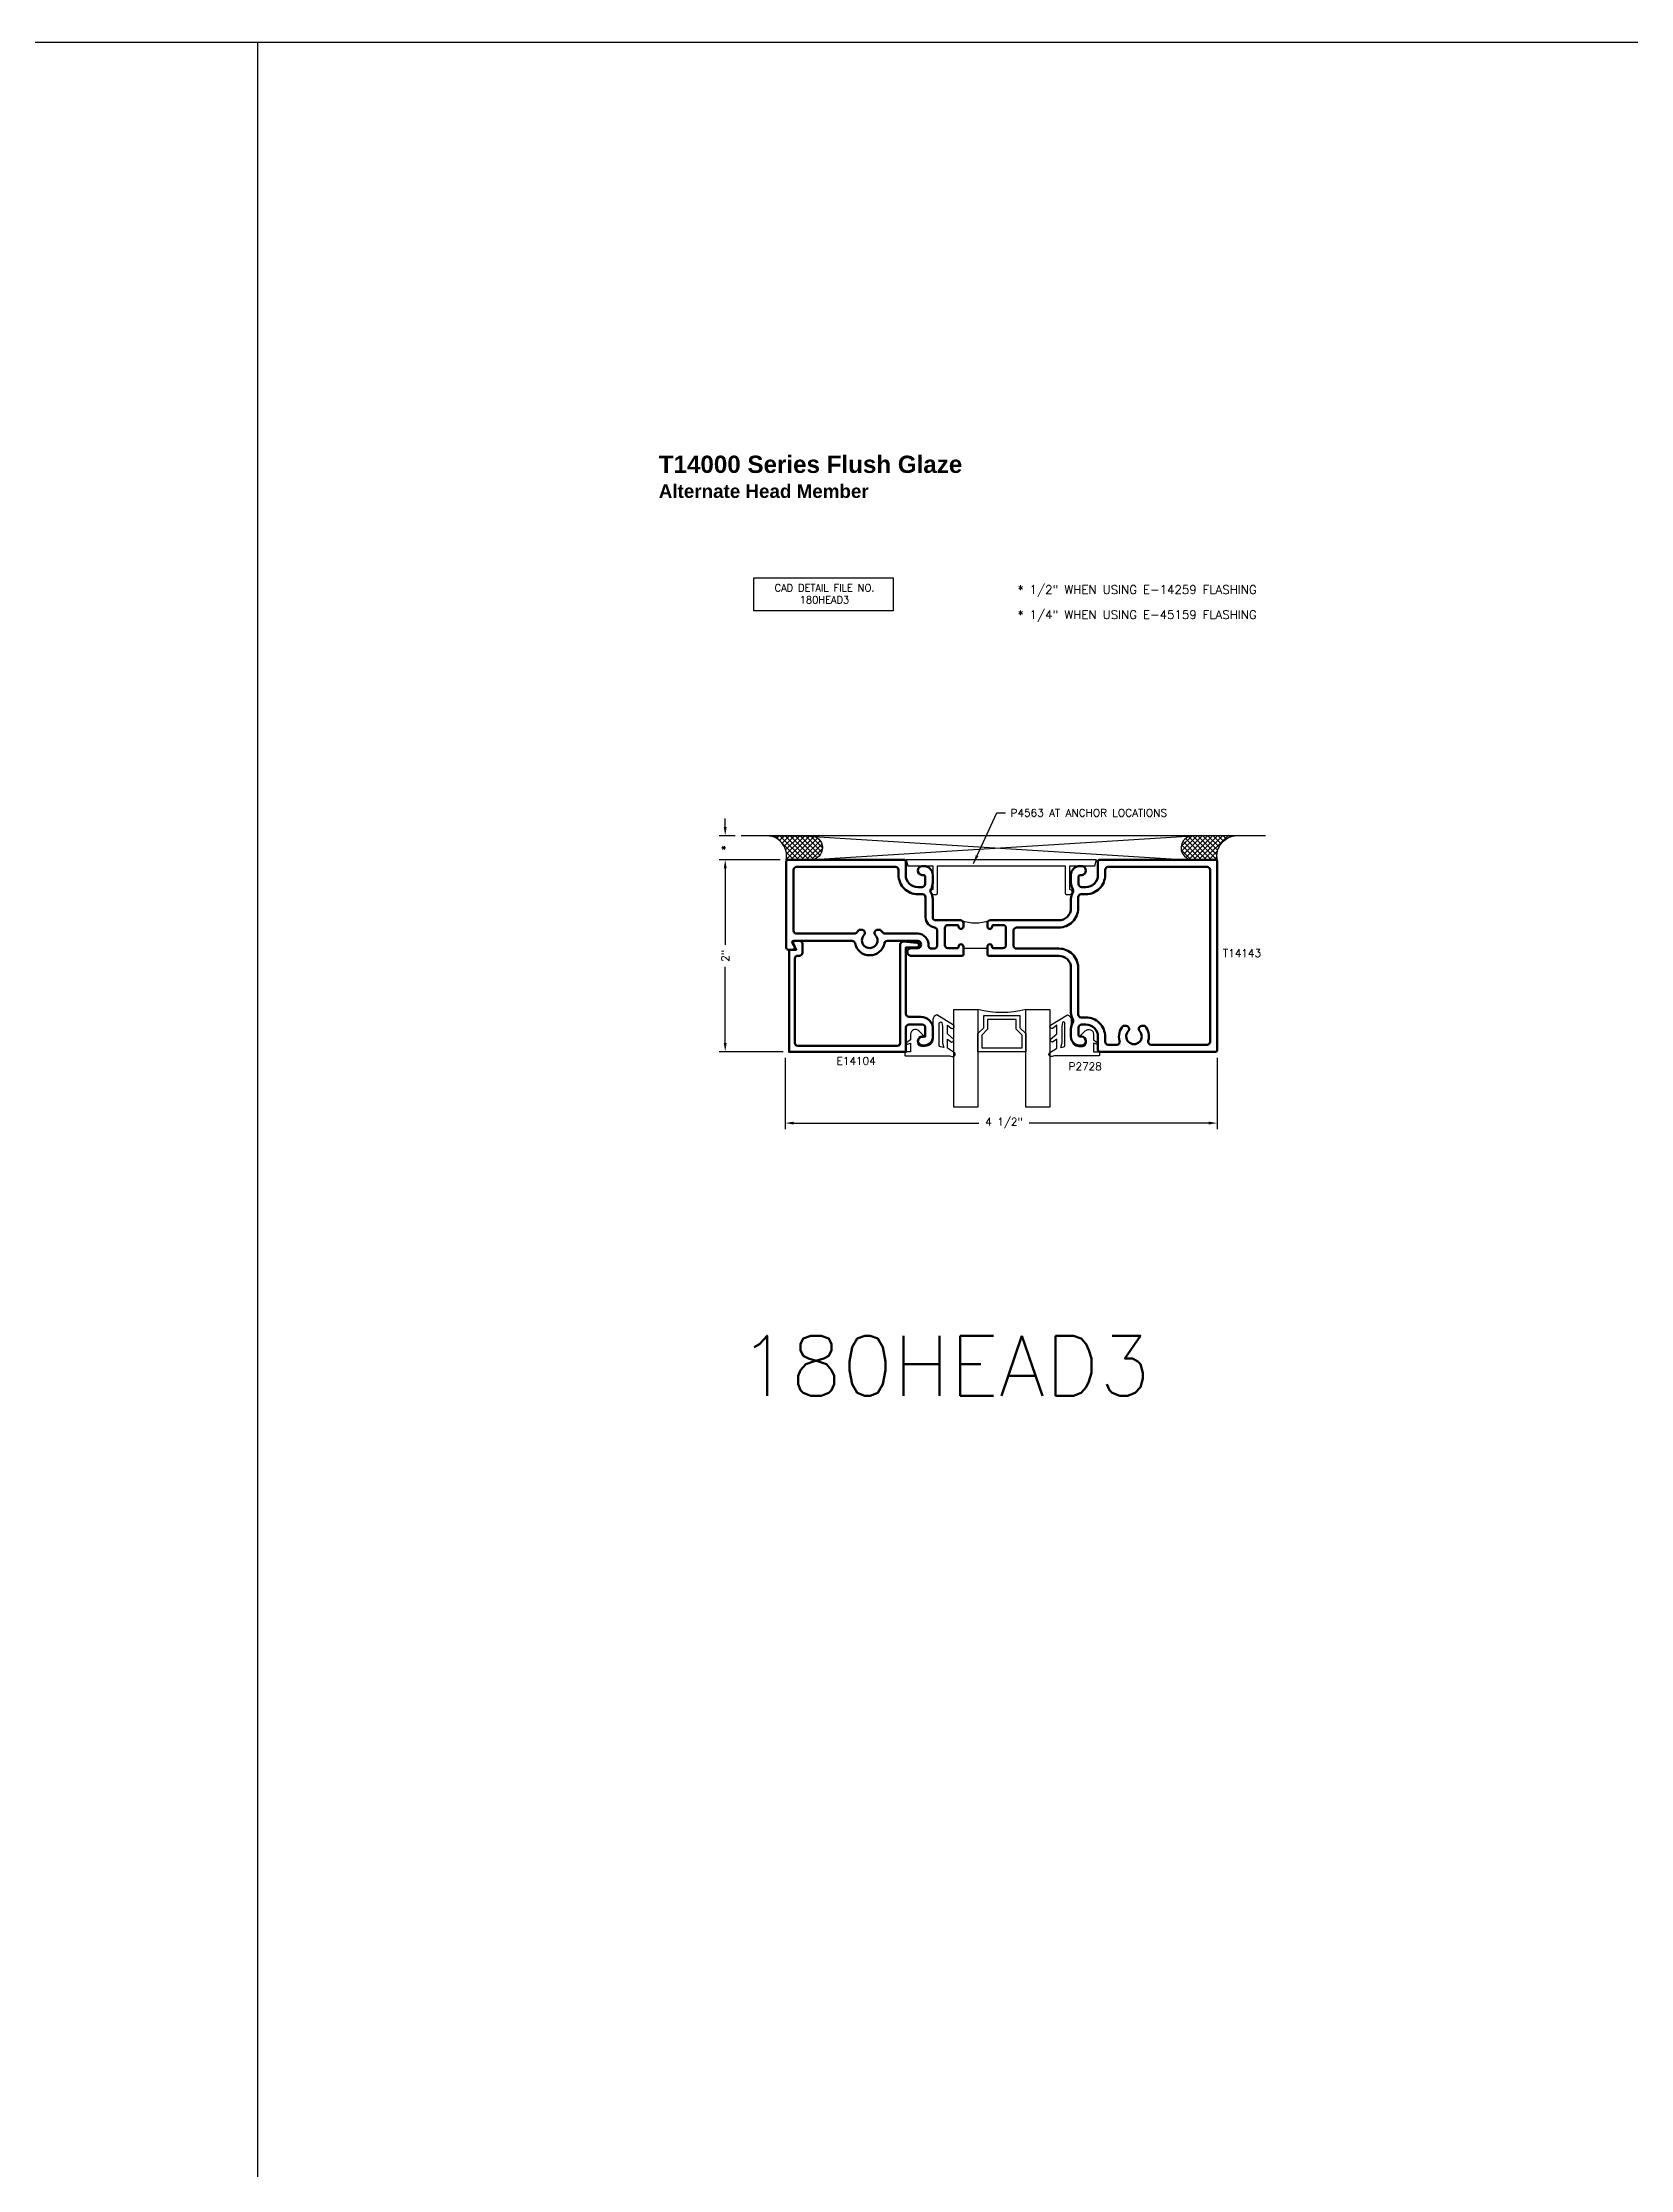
# Model space of a CAD drawing. Extents: x 0 to 139, y -15 to 75.
# Drawn here: x 105.86 to 122.38, y 52.74 to 74.88 of the extents above; entities that cross this region are included whole.
import ezdxf

# ---------------------------------------------------------------- set-up
doc = ezdxf.new("R2010")
doc.units = 0
doc.header["$MEASUREMENT"] = 0
doc.header["$PDMODE"] = 3
doc.layers.get('DEFPOINTS').update_dxf_attribs({"linetype": 'CONTINUOUS'})
for name, color, linetype in [('R-ANNO-DIMS', 3, 'CONTINUOUS'), ('R-ANNO-TEXT', 6, 'CONTINUOUS'), ('R-Det1', 4, 'CONTINUOUS'), ('R-Det2', 2, 'CONTINUOUS'), ('R-DET3', 5, 'CONTINUOUS'), ('R-OTLN', 1, 'CONTINUOUS'), ('R-PAT1', 5, 'CONTINUOUS'), ('TITLE', 7, 'CONTINUOUS')]:
    doc.layers.add(name, color=color, linetype=linetype)
doc.styles.get("Standard").update_dxf_attribs({"font": 'simplex'})
doc.dimstyles.new('1X', dxfattribs={"dimtxt": 0.08, "dimasz": 0.09, "dimexe": 0.0625, "dimexo": 0.0625, "dimgap": 0.062, "dimtad": 0, "dimdec": 5, "dimzin": 4, "dimdsep": 46, "dimlunit": 5, "dimtxsty": 'Standard', "dimcen": 0, "dimclrd": 256, "dimclre": 256, "dimclrt": 256, "dimadec": 0, "dimazin": 1, "dimtfac": 1, "dimtdec": 5, "dimtofl": 0, "dimtmove": 0, "dimatfit": 3, "dimfxl": 1, "dimfrac": 2, "dimtolj": 1, "dimtzin": 4, "dimarcsym": 0})
pattern_1 = [(45, (111.539297, 60.288745), (-0.0265165, 0.0265165), []), (135, (111.539297, 60.288745), (-0.0265165, -0.0265165), [])]

# ---------------------------------------------------------------- blocks, each defined once
blk = doc.blocks.new('*D13')
at = {"layer": 'DEFPOINTS', "color": 0}
for p in [(113.585, 64.374), (118.083, 64.373), (118.083, 63.632)]:
    blk.add_point(p, dxfattribs=at)
at = {"layer": 'R-ANNO-DIMS', "lineweight": -2}
for p, q in [((113.585, 64.311), (113.585, 63.569)), ((118.083, 64.311), (118.083, 63.569)), ((113.675, 63.632), (115.602, 63.632)), ((117.993, 63.632), (116.126, 63.632))]:
    blk.add_line(p, q, dxfattribs=at)
at = {"layer": 'R-ANNO-DIMS'}
for points in [[(113.675, 63.647), (113.675, 63.617), (113.585, 63.632)], [(117.993, 63.647), (117.993, 63.617), (118.083, 63.632)]]:
    blk.add_solid(points, dxfattribs=at)
at = {"layer": 'R-ANNO-DIMS', "insert": (115.864, 63.632), "char_height": 0.08, "attachment_point": 5}
blk.add_mtext('\\A1;4 1/2"', dxfattribs=at)
blk = doc.blocks.new('*D14')
at = {"layer": 'DEFPOINTS', "color": 0}
for p in [(112.962, 66.373), (113.598, 66.373), (113.626, 64.374)]:
    blk.add_point(p, dxfattribs=at)
at = {"layer": 'R-ANNO-DIMS', "lineweight": -2}
for p, q in [((113.535, 66.373), (112.9, 66.373)), ((112.962, 66.283), (112.962, 65.489)), ((112.962, 64.464), (112.962, 65.258)), ((113.564, 64.374), (112.9, 64.374))]:
    blk.add_line(p, q, dxfattribs=at)
at = {"layer": 'R-ANNO-DIMS'}
for points in [[(112.947, 66.283), (112.977, 66.283), (112.962, 66.373)], [(112.947, 64.464), (112.977, 64.464), (112.962, 64.374)]]:
    blk.add_solid(points, dxfattribs=at)
at = {"layer": 'R-ANNO-DIMS', "insert": (112.962, 65.373), "char_height": 0.08, "attachment_point": 5, "rotation": 90}
blk.add_mtext('\\A1;2"', dxfattribs=at)
blk = doc.blocks.new('*D15')
at = {"layer": 'DEFPOINTS', "color": 0}
for p in [(113.129, 66.623), (112.962, 66.373), (113.598, 66.373)]:
    blk.add_point(p, dxfattribs=at)
at = {"layer": 'R-ANNO-DIMS', "lineweight": -2}
for p, q in [((112.962, 66.713), (112.962, 66.803)), ((113.066, 66.623), (112.9, 66.623)), ((113.535, 66.373), (112.9, 66.373)), ((112.962, 66.283), (112.962, 66.193))]:
    blk.add_line(p, q, dxfattribs=at)
at = {"layer": 'R-ANNO-DIMS'}
for points in [[(112.947, 66.713), (112.977, 66.713), (112.962, 66.623)], [(112.947, 66.283), (112.977, 66.283), (112.962, 66.373)]]:
    blk.add_solid(points, dxfattribs=at)
at = {"layer": 'R-ANNO-DIMS', "insert": (112.962, 66.498), "char_height": 0.08, "attachment_point": 5, "rotation": 90}
blk.add_mtext('\\A1;*', dxfattribs=at)
blk = doc.blocks.new('P2728 gasket')
at = {"layer": 'R-Det2'}
blk.add_lwpolyline([(86.461, 33.362), (86.567, 33.537, 0.301952), (86.52, 33.577), (86.32, 33.577, -0.414214), (86.24, 33.657), (86.24, 33.695, -0.388879), (86.276, 33.735), (86.292, 33.736, -0.440011), (86.336, 33.696), (86.336, 33.682, 0.668179), (86.353, 33.675), (86.401, 33.724, 0.668179), (86.366, 33.809), (86.307, 33.809), (86.279, 33.849, 0.836323), (86.264, 33.842), (86.273, 33.809), (86.189, 33.809, -0.414214), (86.183, 33.815), (86.183, 33.865, 0.414214), (86.177, 33.871), (86.149, 33.871, 0.414214), (86.143, 33.865), (86.143, 33.427, -0.083245), (86.135, 33.378), (86.135, 33.378)], format="xyb", dxfattribs=at)
at = {"layer": 'R-Det2', "lineweight": 25}
blk.add_lwpolyline([(86.235, 33.499, -0.372312), (86.249, 33.512), (86.48, 33.512, -0.668179), (86.49, 33.486), (86.448, 33.478), (86.274, 33.478), (86.23, 33.465)], format="xyb", close=True, dxfattribs=at)
at = {"layer": 'R-Det2'}
for points in [[(86.174, 33.352), (86.223, 33.426), (86.314, 33.426), (86.283, 33.384)], [(86.313, 33.359), (86.371, 33.426), (86.462, 33.426), (86.431, 33.388)]]:
    blk.add_lwpolyline(points, dxfattribs=at)
at = {"layer": 'R-Det2', "ltscale": 0.1}
for centre, radius, start, end in [((86.157, 33.369), 0.0237, 157.7655, 314.5007), ((86.313, 33.388), 0.0297, 188.4603, 270), ((86.446, 33.375), 0.0199, 139.7022, 319.7022)]:
    blk.add_arc(centre, radius, start, end, dxfattribs=at)

msp = doc.modelspace()

# ---------------------------------------------------------------- hatches: boundary and pattern name
at = {"layer": 'R-PAT1'}
h = msp.add_hatch(dxfattribs=at)
h.set_pattern_fill('ANSI37', color=256, scale=0.3, style=0)
h.set_pattern_definition(pattern_1)
edge = h.paths.add_edge_path()
edge.add_line((113.4197013, 66.6229604), (113.8483446, 66.6229604))
edge.add_arc((113.8483446, 66.4971847), 0.1257757, -87.46272372, 89.9999926, ccw=False)
edge.add_line((113.8539126, 66.3715323), (113.5977222, 66.3730973))
edge.add_arc((113.3872244, 66.4114723), 0.2139673, 349.66809908, 441.2696477)
h = msp.add_hatch(dxfattribs=at)
h.set_pattern_fill('ANSI37', color=256, scale=0.3, style=0)
h.set_pattern_definition(pattern_1)
edge = h.paths.add_edge_path()
edge.add_line((118.2607432, 66.6229604), (117.8320998, 66.6229604))
edge.add_arc((117.8320998, 66.4971847), 0.1257757, 90.0000074, 267.46272372)
edge.add_line((117.8265318, 66.3715323), (118.0827222, 66.3730973))
edge.add_arc((118.2932201, 66.4114723), 0.2139673, 98.7303523, 190.33190092, ccw=False)

# ---------------------------------------------------------------- linework, layer by layer
at = {"layer": 'R-ANNO-TEXT'}
msp.add_lwpolyline([(113.2584581, 69.3063714), (114.7099381, 69.3063714), (114.7099381, 68.9643086), (113.2584581, 68.9643086)], close=True, dxfattribs=at)
at = {"layer": 'R-Det1', "color": 5}
msp.add_line((118.5849127, 66.6229604), (113.1289127, 66.6229604), dxfattribs=at)
at = {"layer": 'R-Det1'}
msp.add_lwpolyline([(116.8257232, 66.3730973), (116.4997232, 66.3730973), (115.1717232, 66.3730973), (114.8457232, 66.3730973), (114.8623232, 66.3110973), (115.1217232, 66.3110973), (115.1217232, 66.0620973, 1), (115.1217232, 66.0120973), (115.1567232, 66.0120973, 0.4133333333), (115.1717232, 66.0270973), (115.1717232, 66.3110973), (116.4997232, 66.3110973), (116.4997232, 66.0270973, 0.4133333333), (116.5147232, 66.0120973), (116.5497232, 66.0120973, 1), (116.5497232, 66.0620973), (116.5497232, 66.3110973), (116.8091232, 66.3110973), (116.8257232, 66.3730973)], format="xyb", close=True, dxfattribs=at)
at = {"layer": 'R-Det1', "lineweight": 50}
msp.add_lwpolyline([(114.9991655, 64.7375963, -0.4144), (115.1241655, 64.6125963), (115.1241655, 64.5325963, -0.4139789032), (115.0311655, 64.4395963), (115.0146655, 64.4395963, -1), (115.0146655, 64.5325963), (115.0441655, 64.5325963), (115.0441655, 64.6265963, 0.4129032258), (115.0131655, 64.6575963), (114.8741655, 64.6575963, 0.4129032258), (114.8431655, 64.6265963), (114.8431655, 64.3735963), (113.6260655, 64.3735963), (113.6260655, 65.4355963), (113.7010655, 65.4355963), (113.6684655, 65.5059963, -0.5484584395), (113.6830655, 65.5285963), (113.7360655, 65.5285963, -0.4133333333), (113.7660655, 65.4985963), (113.7660655, 65.4355963), (113.7660655, 65.4045963, -0.4129032258), (113.7350655, 65.3735963), (113.7160655, 65.3735963, 0.4133333333), (113.6860655, 65.3435963), (113.6860655, 64.4665963, 0.4129032258), (113.7170655, 64.4355963), (114.7521655, 64.4355963, 0.4129032258), (114.7831655, 64.4665963), (114.7831655, 65.4897963, -0.4379270187), (114.8166655, 65.5206963), (114.9569655, 65.5094963, -0.963981017), (114.9550655, 65.4595963), (114.8431655, 65.4595963), (114.8431655, 64.7685963, 0.4129032258), (114.8741655, 64.7375963), (114.9991655, 64.7375963)], format="xyb", close=True, dxfattribs=at)
at = {"layer": 'R-Det2'}
msp.add_lwpolyline([(116.0909232, 64.8131074), (116.3409232, 64.8131073), (116.3409232, 63.7990236), (116.0909232, 63.7990236), (116.0909232, 64.3751073), (115.5909232, 64.3751073), (115.5909232, 63.7990236), (115.3409232, 63.7990236), (115.3409232, 64.8131073), (115.5909232, 64.8131073), (115.5909232, 64.3751073), (115.5909232, 64.5631073), (115.6529232, 64.6251073), (115.6529232, 64.7501073), (116.0289232, 64.7501073), (116.0289232, 64.6251073), (116.0909232, 64.5631073), (116.0909232, 64.3751073), (116.0909232, 64.8131073, -0.1233101835), (115.5909232, 64.8131073, 0.8755579354)], format="xyb", dxfattribs=at)
msp.add_lwpolyline([(116.0509232, 64.4151073), (116.0509232, 64.5465387), (115.9889232, 64.6085387), (115.9889232, 64.7101073), (115.6929232, 64.7101073), (115.6929232, 64.6085387), (115.6309232, 64.5465387), (115.6309232, 64.4151073), (116.0509232, 64.4151073)], dxfattribs=at)
at = {"layer": 'R-DET3'}
for p, q in [((113.8247531, 66.6197098), (117.8247531, 66.3697098)), ((117.8247531, 66.6197098), (113.8247531, 66.3697098))]:
    msp.add_line(p, q, dxfattribs=at)
at = {"layer": 'R-OTLN', "lineweight": 50}
for points in [[(115.4402262, 65.4680973), (115.4402262, 65.3830973), (115.4302262, 65.3730973), (114.8971062, 65.3730973, -0.4142135624), (114.8571062, 65.4130973, -0.4142135624), (114.8971062, 65.4530973), (114.9651062, 65.4530973, 0.4142135624), (115.0021062, 65.4900973), (115.0021062, 65.4915963, 0.4142135624), (114.9651062, 65.5285963), (114.6491094, 65.5285963, 0.3577911887), (114.6187054, 65.5036456, -0.8206356711), (114.312727, 65.5036456, 0.3577911887), (114.282323, 65.5285963), (113.6745572, 65.5285963, 0.5773640241), (113.6615662, 65.5060963), (113.6907222, 65.4555973), (113.6707222, 65.4355963), (113.6177222, 65.4355963, -0.4142135624), (113.5977222, 65.4555963), (113.5977222, 66.3530973, -0.4142135624), (113.6177222, 66.3730973), (114.8207222, 66.3730973, -0.4142135624), (114.8407222, 66.3530973), (114.8407222, 66.2140973, 0.4142135624), (114.9657222, 66.0890973), (115.0107232, 66.0890973, 0.4142135624), (115.0417232, 66.1200973), (115.0417232, 66.1990973, 0.4142135624), (115.0267232, 66.2140973), (115.0122222, 66.2140973, -1), (115.0122222, 66.3070973), (115.0287232, 66.3070973, -0.4142135624), (115.1217232, 66.2140973), (115.1217232, 66.1337035, -0.1433240595), (115.102, 66.0663107, 0.2926598756), (115.102, 66.0328838, -0.1433240595), (115.1217232, 65.9654911), (115.1217232, 65.7740973, 0.4142135624), (115.1527232, 65.7430973), (115.4092262, 65.7430973, -0.4142135624), (115.4402262, 65.7120973), (115.4402262, 65.6780973, -0.4142135624), (115.4152262, 65.6530973, -0.4142135624), (115.3902262, 65.6780973, 0.4142135624), (115.3752262, 65.6930973), (115.2782262, 65.6930973, 0.4142135624), (115.2472262, 65.6620973), (115.2472262, 65.4840973, 0.4142135624), (115.2782262, 65.4530973), (115.3752262, 65.4530973, 0.4142135624), (115.3902262, 65.4680973, -0.4142135624), (115.4152262, 65.4930973, -0.4142135624), (115.4402262, 65.4680973)], [(114.524116, 65.5901969, -0.6757771741), (114.5467162, 65.6430973), (114.5772897, 65.6430973, -0.0516171452), (114.5972526, 65.6179329, 0.2562196458), (114.6233933, 65.6035963), (114.9711062, 65.6035963), (114.9651062, 65.6035963, -0.4400853749), (115.0766776, 65.4818068, 0.4400853749), (115.1075589, 65.4480973), (115.1363262, 65.4480973, 0.4142135624), (115.1673262, 65.4790973), (115.1673262, 65.638082, 0.3794949899), (115.1400365, 65.6688592, -0.3794949899), (115.0467232, 65.7740973), (115.0467232, 65.9830973, 0.4142135624), (115.0157232, 66.0140973), (114.9657222, 66.0140973, -0.4142135624), (114.7657222, 66.2140973), (114.7657222, 66.2670973, 0.4142135624), (114.7347222, 66.2980973), (113.7037222, 66.2980973, 0.4142135624), (113.6727222, 66.2670973), (113.6727222, 65.6345963, 0.4142135624), (113.7037222, 65.6035963), (114.3080392, 65.6035963, 0.2562196458), (114.3341798, 65.6179329, -0.0516171452), (114.3541427, 65.6430973), (114.3847162, 65.6430973, -0.6757771741), (114.4073164, 65.5901969, 2.3476027329)], [(115.6902262, 65.4680973, -0.4142135624), (115.7152262, 65.4930973, -0.4142135624), (115.7402262, 65.4680973, 0.4142135624), (115.7552262, 65.4530973), (115.8522262, 65.4530973, 0.4142135624), (115.8832262, 65.4840973), (115.8832262, 65.6620973, 0.4142135624), (115.8522262, 65.6930973), (115.7552262, 65.6930973, 0.4142135624), (115.7402262, 65.6780973, -0.4142135624), (115.7152262, 65.6530973, -0.4142135624), (115.6902262, 65.6780973), (115.6902262, 65.7120973, -0.4142135624), (115.7212262, 65.7430973), (116.4347212, 65.7430973, 0.4142135624), (116.5597212, 65.8680973), (116.5597212, 65.9654911, -0.1433240595), (116.5794444, 66.0328838, 0.2926598756), (116.5794444, 66.0663107, -0.1433240595), (116.5597212, 66.1337035), (116.5597212, 66.2140974, -0.4142132454), (116.6527222, 66.3070983), (116.6752222, 66.3070973, -0.8637118889), (116.6752222, 66.2140973), (116.6547206, 66.2140965, 0.4142026818), (116.6397212, 66.1990965), (116.6397212, 66.1200973, 0.4142135624), (116.6707212, 66.0890973), (116.7157222, 66.0890973, 0.4142135624), (116.8407222, 66.2140973), (116.8407222, 66.3530973, -0.4142135624), (116.8607222, 66.3730973), (118.0627222, 66.3730973, -0.4142135624), (118.0827222, 66.3530973), (118.0827222, 64.3930973, -0.4142135624), (118.0627222, 64.3730973), (116.8607222, 64.3730973, -0.4142135624), (116.8407222, 64.3930973), (116.8407222, 64.5320973, 0.4142135624), (116.7157222, 64.6570973), (116.6707212, 64.6570973, 0.4142135624), (116.6397212, 64.6260973), (116.6397212, 64.5470983, 0.4142135624), (116.6547212, 64.5320983), (116.6692222, 64.5320983, -1), (116.6692222, 64.4390983), (116.6527222, 64.4390973, -0.4142198612), (116.5597212, 64.5320983), (116.5597212, 64.6124911, -0.1433240595), (116.5794444, 64.6798838, 0.2926598756), (116.5794444, 64.7133107, -0.1433240595), (116.5597212, 64.7807035), (116.5597212, 65.2480973, 0.4142135624), (116.4347212, 65.3730973), (115.7002262, 65.3730973), (115.6902262, 65.3830973)], [(116.9157222, 66.2140973, -0.4142135624), (116.7157222, 66.0140973), (116.6657212, 66.0140973, 0.4142135624), (116.6347212, 65.9830973), (116.6347212, 65.8680973, -0.4142135624), (116.4347212, 65.6680973), (115.9943262, 65.6680973, 0.4142135624), (115.9633262, 65.6370973), (115.9633262, 65.4790973, 0.4142135624), (115.9943262, 65.4480973), (116.4347212, 65.4480973, -0.4142135624), (116.6347212, 65.2480973), (116.6347212, 64.7630973, 0.4142135624), (116.6657212, 64.7320973), (116.7157222, 64.7320973, -0.4142135624), (116.9157222, 64.5320973), (116.9157222, 64.4790973, 0.4142135624), (116.9467222, 64.4480973), (117.0369934, 64.4480973, 0.5046141751), (117.0666222, 64.4882149, -0.2746427098), (117.1041202, 64.6430973), (117.1353481, 64.6430973, -0.6627717165), (117.1575945, 64.590508, 2.3639448585), (117.2738499, 64.590508, -0.6627717165), (117.2960963, 64.6430973), (117.3273242, 64.6430973, -0.2746427098), (117.3648222, 64.4882149, 0.5046141751), (117.394451, 64.4480973), (117.9767222, 64.4480973, 0.4142135624), (118.0077222, 64.4790973), (118.0077222, 66.2670973, 0.4142135624), (117.9767222, 66.2980973), (116.9467222, 66.2980973, 0.4142135624), (116.9157222, 66.2670973)]]:
    msp.add_lwpolyline(points, format="xyb", close=True, dxfattribs=at)
at = {"layer": 'R-PAT1'}
for points in [[(113.4197013, 66.6229604), (113.8483446, 66.6229604, -0.9780995873), (113.8539126, 66.3715323), (113.5977222, 66.3730973, 0.4224245011), (113.4197013, 66.6229604, 1.1845073301)], [(118.2607432, 66.6229604), (117.8320998, 66.6229604, 0.9780995873), (117.8265318, 66.3715323), (118.0827222, 66.3730973, -0.4224245011), (118.2607432, 66.6229604, -1.1845073301)]]:
    msp.add_lwpolyline(points, format="xyb", dxfattribs=at)
msp.add_lwpolyline([(115.8782262, 65.4680973), (115.8782262, 65.6780973, 0.4142135624), (115.8632262, 65.6930973), (115.7552262, 65.6930973, 0.4142135624), (115.7402262, 65.6780973, -0.4142135624), (115.7152262, 65.6530973, -0.4142135624), (115.6902262, 65.6780973), (115.6902262, 65.7120973, -0.3026074371), (115.7092855, 65.7407053, -0.2003205128), (115.4211669, 65.7407053, -0.3026074371), (115.4402262, 65.7120973), (115.4402262, 65.6780973, -0.4142135624), (115.4152262, 65.6530973, -0.4142135624), (115.3902262, 65.6780973, 0.4142135624), (115.3752262, 65.6930973), (115.2672262, 65.6930973, 0.4142135624), (115.2522262, 65.6780973), (115.2522262, 65.4680973, 0.4142135624), (115.2672262, 65.4530973), (115.3752262, 65.4530973, 0.4142135624), (115.3902262, 65.4680973, -0.4142135624), (115.4152262, 65.4930973, -0.4142135624), (115.4402262, 65.4680973), (115.4402262, 65.4530973), (115.6902262, 65.4530973), (115.6902262, 65.4680973, -0.4142135624), (115.7152262, 65.4930973, -0.4142135624), (115.7402262, 65.4680973, 0.4142135624), (115.7552262, 65.4530973), (115.8632262, 65.4530973, 0.4142135624)], format="xyb", close=True, dxfattribs=at)
at = {"layer": 'TITLE'}
for p, q in [((133.9080005, 74.8789502), (5.25, 74.8789502)), ((108.0951115, 74.8789502), (108.0951115, -0.1210498))]:
    msp.add_line(p, q, dxfattribs=at)

# ---------------------------------------------------------------- block references
at = {"layer": 'R-Det2', "rotation": 89.99999999999999}
msp.add_blockref('P2728 gasket', (148.700831, -21.8097568), dxfattribs=at)
at = {"layer": 'R-Det2', "xscale": -1, "rotation": 270}
msp.add_blockref('P2728 gasket', (82.9855, -21.8097568), dxfattribs=at)

# ---------------------------------------------------------------- texts
at = {"layer": 'R-ANNO-TEXT', "color": 6}
for s, p in [('* 1/2" WHEN USING E-14259 FLASHING', (116.0057266, 69.1394633)), ('* 1/4" WHEN USING E-45159 FLASHING', (116.0057266, 68.8789007))]:
    msp.add_text(s, height=0.09, dxfattribs=at).set_placement(p)
at = {"layer": 'R-ANNO-TEXT', "insert": (113.9951404, 69.2407887), "char_height": 0.075, "width": 1.875, "attachment_point": 2}
msp.add_mtext('CAD DETAIL FILE NO.\\P180HEAD3', dxfattribs=at)
at = {"layer": 'R-ANNO-TEXT', "char_height": 0.08}
for s, insert, attachment_point in [('P4563 AT ANCHOR LOCATIONS', (115.9310678, 66.8611782), 4), ('\\A1;T14143', (118.1413006, 65.400656), 4), ('E14104', (114.1207598, 64.2794504), 4), ('\\A1;P2728', (116.8815876, 64.2212179), 6)]:
    msp.add_mtext(s, dxfattribs=dict(at, insert=insert, attachment_point=attachment_point))
at = {"layer": 'TITLE'}
msp.add_text('180HEAD3', height=0.625, dxfattribs=at).set_placement((113.1037849, 60.7938209))
at = {"layer": 'TITLE', "insert": (112.2705669, 70.8792499, 6.2106922), "char_height": 0.18, "width": 7.44, "attachment_point": 1}
msp.add_mtext('{\\fArial|b1|i0|c0|p34;\\PT14000 Series Flush Glaze\\P\\H0.7778x;Alternate Head Member}', dxfattribs=at)

# ---------------------------------------------------------------- dimensions: what is measured, and where the dimension line sits
at = {"layer": 'R-ANNO-DIMS'}
dim = msp.add_linear_dim(base=(112.9624513, 66.3730973), p1=(113.1289127, 66.6229604), p2=(113.5977222, 66.3730973), angle=90, text='*', dimstyle='1X', override={"dimpost": '"'}, dxfattribs=at)
dim.commit()
dim.dimension.update_dxf_attribs({"geometry": '*D15', "text_midpoint": (112.9624513, 66.4980288), "dimtype": 160})
dim = msp.add_linear_dim(base=(112.9624513, 66.3730973), p1=(113.6260655, 64.3735963), p2=(113.5977222, 66.3730973), angle=90, dimstyle='1X', override={"dimpost": '"'}, dxfattribs=at)
dim.commit()
dim.dimension.update_dxf_attribs({"geometry": '*D14', "text_midpoint": (112.9624513, 65.3733468)})
dim = msp.add_linear_dim(base=(118.0827222, 63.631574), p1=(113.5851886, 64.3735963), p2=(118.0827222, 64.3730973), dimstyle='1X', override={"dimpost": '"'}, dxfattribs=at)
dim.commit()
dim.dimension.update_dxf_attribs({"geometry": '*D13', "text_midpoint": (115.8643267, 63.631574), "dimtype": 160})

# ---------------------------------------------------------------- leaders
at = {"layer": 'R-ANNO-TEXT', "annotation_type": 0, "has_hookline": 1, "hookline_direction": 0}
msp.add_leader([(115.5458242, 66.3340748), (115.7882462, 66.8607302), (115.8782462, 66.8607302)], dimstyle='1X', dxfattribs=at)

doc.saveas('drawing.dxf')
